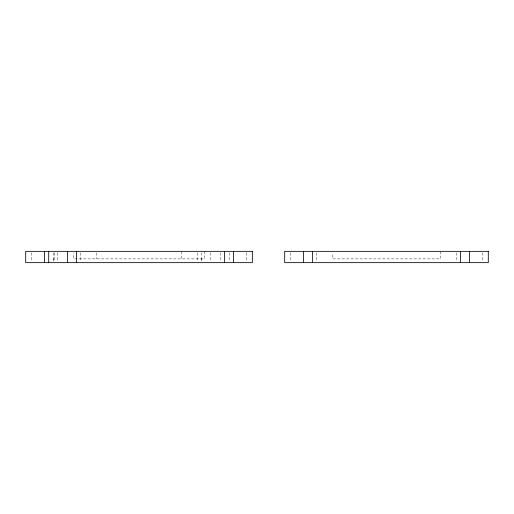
<?xml version="1.0" encoding="UTF-8"?>
<svg xmlns="http://www.w3.org/2000/svg" width="514" height="514" viewBox="0 0 514 514"><rect width="100%" height="100%" fill="white"/><g stroke="black" fill="none" stroke-linecap="round" stroke-linejoin="round"><path stroke-width="0.39" stroke-dasharray="2.57 1.93" d="M53.411 261.151L53.411 258.883M201.597 261.151L201.597 258.883M482.646 252.849L482.646 261.151M456.252 252.849L456.252 261.151M440.479 251.346L440.479 258.883L332.513 258.883L332.513 252.849M316.74 252.849L316.74 261.151M290.346 252.849L290.346 261.151M246.675 252.849L246.675 261.151M229.315 252.849L229.315 261.151M220.281 252.849L220.281 261.151M210.457 252.759L210.457 261.24M204.508 251.346L204.508 258.883L73.521 258.883L73.521 252.849M201.597 252.759L201.597 261.24M197.26 252.849L197.26 261.151M181.487 251.346L181.487 258.883M96.542 252.849L96.542 258.883M80.769 252.849L80.769 261.151M57.748 252.849L57.748 261.151M54.375 252.849L54.375 261.151M53.411 252.759L53.411 261.24M31.354 252.849L31.354 261.151"/><path stroke-width="0.77" d="M469.449 251.346L469.449 262.654M460.589 251.346L460.589 262.654M312.403 251.346L312.403 262.654M303.543 251.346L303.543 262.654M233.478 251.346L233.478 262.654M224.618 251.346L224.618 262.654M76.438 251.346L76.438 262.654M67.572 251.346L67.572 262.654M48.721 251.346L48.721 262.654M44.551 251.346L44.551 262.654M252.335 251.346L25.7 251.346L25.7 262.654L252.335 262.654L252.335 251.346M488.3 251.346L284.685 251.346L284.685 262.654L488.3 262.654L488.3 251.346"/></g></svg>
